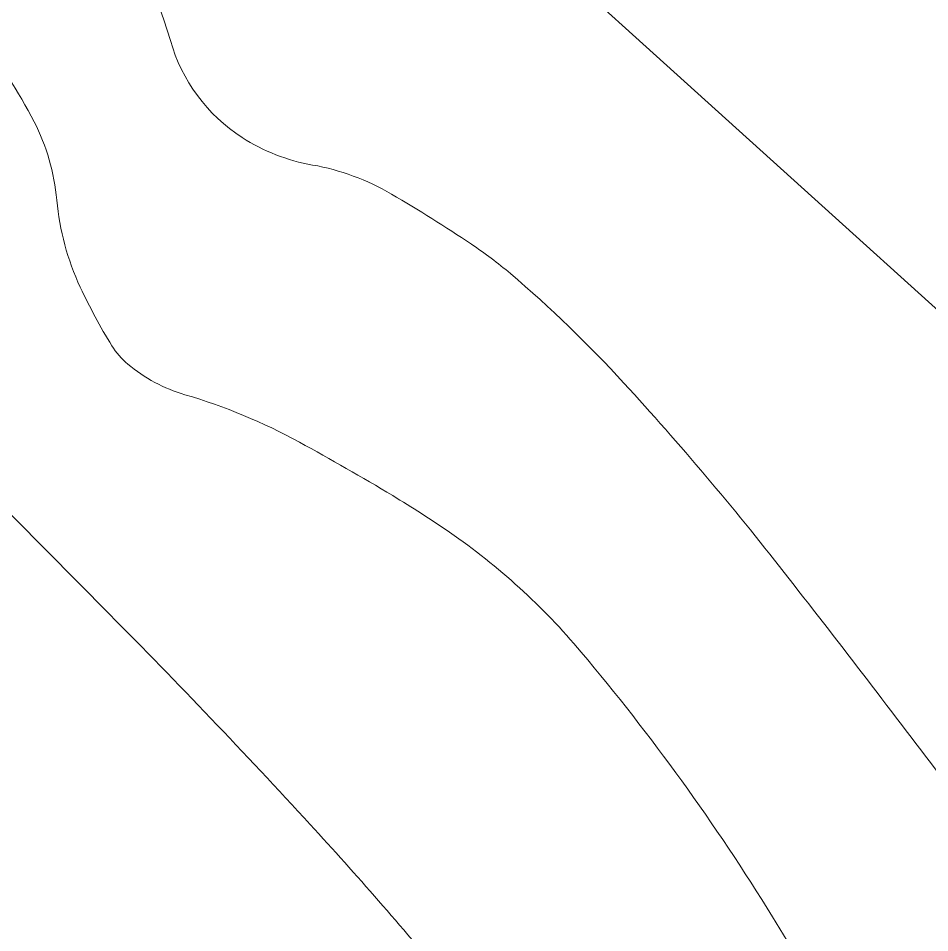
# Model space of a CAD drawing. Header units: millimetres. Extents: x -994 to -400, y 519 to 1360.
# Drawn here: x -854.77 to -832.26, y 1042.61 to 1065.19 of the extents above; entities that cross this region are included whole.
import ezdxf

# ---------------------------------------------------------------- set-up
doc = ezdxf.new("R2010")
doc.units = ezdxf.units.MM
doc.linetypes.add('ACAD_ISO04W100', pattern=[30, 24, -3, 0, -3])
doc.layers.add('Кривульки', color=1, linetype='Continuous')
doc.layers.add('Кривульки Товсты', color=70, linetype='Continuous', lineweight=30)

msp = doc.modelspace()

# ---------------------------------------------------------------- linework, layer by layer
at = {"layer": 'Кривульки', "lineweight": 20}
for points in [[(-853.151, 1068.321, -0.126109), (-851.015, 1064.645, 0.183001), (-849.242, 1062.25, 0.099361), (-847.505, 1061.57, -0.088911), (-845.553, 1060.852, -0.014906), (-843.58, 1059.615, -0.028803), (-842.618, 1058.889, -0.031086), (-839.812, 1056.185, -0.019755), (-835.854, 1051.508, -0.003827), (-832.004, 1046.497, 0.004801), (-828.928, 1042.509, 0.004152), (-824.424, 1036.882, -0.005287), (-820.898, 1032.455, -0.00997), (-817.972, 1028.545, -0.006649), (-813.784, 1022.538, -0.016068), (-811.445, 1018.837, 0.011632), (-808.261, 1013.697, 0.031372), (-805.38, 1009.834, -0.028797), (-802.222, 1005.642, -0.041987), (-800.059, 1001.724, -0.046021)], [(-781.404, 1014.857, -0.001629), (-783.293, 1012.845, -0.0003), (-784.833, 1011.217, -0.001375), (-785.17, 1010.863, -0.143205), (-785.993, 1010.39, 0.093558), (-787.302, 1009.798, 0.031025), (-788.076, 1009.181, 0.036387), (-788.659, 1008.571, 0.109185), (-788.965, 1007.973, -0.089958), (-789.306, 1007.237, -0.102332), (-789.91, 1006.672, -0.066381), (-791.068, 1006.16, -0.114468), (-792.687, 1006.069, -0.217894), (-793.413, 1006.567, -0.011838), (-794.076, 1007.734, -0.003075), (-796.493, 1012.298, -0.000703), (-801.163, 1021.279, -0.001397), (-803.493, 1025.807, -0.041527), (-805.308, 1030.23, 0.055106), (-806.768, 1033.53, 0.058006), (-809.071, 1036.607, 0.019355), (-817.287, 1044.632), (-830.166, 1056.273), (-843.253, 1068.103)], [(-855.779, 1064.743, -0.055942), (-854.382, 1062.64, -0.096619), (-853.82, 1060.705, 0.087059), (-853.24, 1058.55, 0.029063), (-852.461, 1057.107, 0.079932), (-852.069, 1056.654, 0.103807), (-850.656, 1055.897, -0.053964), (-847.829, 1054.726, -0.010005), (-845.524, 1053.405, -0.01591), (-844.119, 1052.5, -0.067089), (-840.867, 1049.542, -0.036432), (-836.141, 1043.002, -0.012531), (-833.348, 1038.214, 0.018871), (-831.453, 1035.058, 0.00375), (-827.417, 1028.976, 0.006704), (-825.088, 1025.621, 0.007572), (-822.674, 1022.347, -0.005594), (-819.389, 1017.928, -0.009272), (-816.107, 1013.228, -0.005305), (-810.614, 1004.852, -0.020955)], [(-860.368, 1058.393), (-852.519, 1050.476, -0.009398), (-847.559, 1045.282, -0.013345), (-844.235, 1041.468, -0.056425), (-841.387, 1037.096, 0.037521), (-837.361, 1030.376, 0.00734), (-833.03, 1024.427, 0.008603), (-829.175, 1019.473, 0.028557), (-825.538, 1015.454, -0.03214), (-822.331, 1011.86, -0.029601), (-819.251, 1007.405, -0.019176), (-815.191, 1000.103, -0.009335), (-812.37, 994.268, -0.010447), (-810.056, 988.958, -0.014902), (-808.077, 983.7, -0.011634), (-805.901, 976.841, -0.02739), (-804.272, 969.854, -0.037418), (-803.75, 964.625, -0.042825), (-804.196, 957.324, 0.031519), (-805.024, 947.429, 0.013362)]]:
    msp.add_lwpolyline(points, format="xyb", dxfattribs=at)
at = {"layer": 'Кривульки Товсты', "linetype": 'ACAD_ISO04W100', "lineweight": 30, "ltscale": 0.3}
msp.add_lwpolyline([(-800.79, 1085.914, 0.000006), (-803.933, 1081.508, 0.000031)], format="xyb", dxfattribs=at)

doc.saveas('drawing.dxf')
